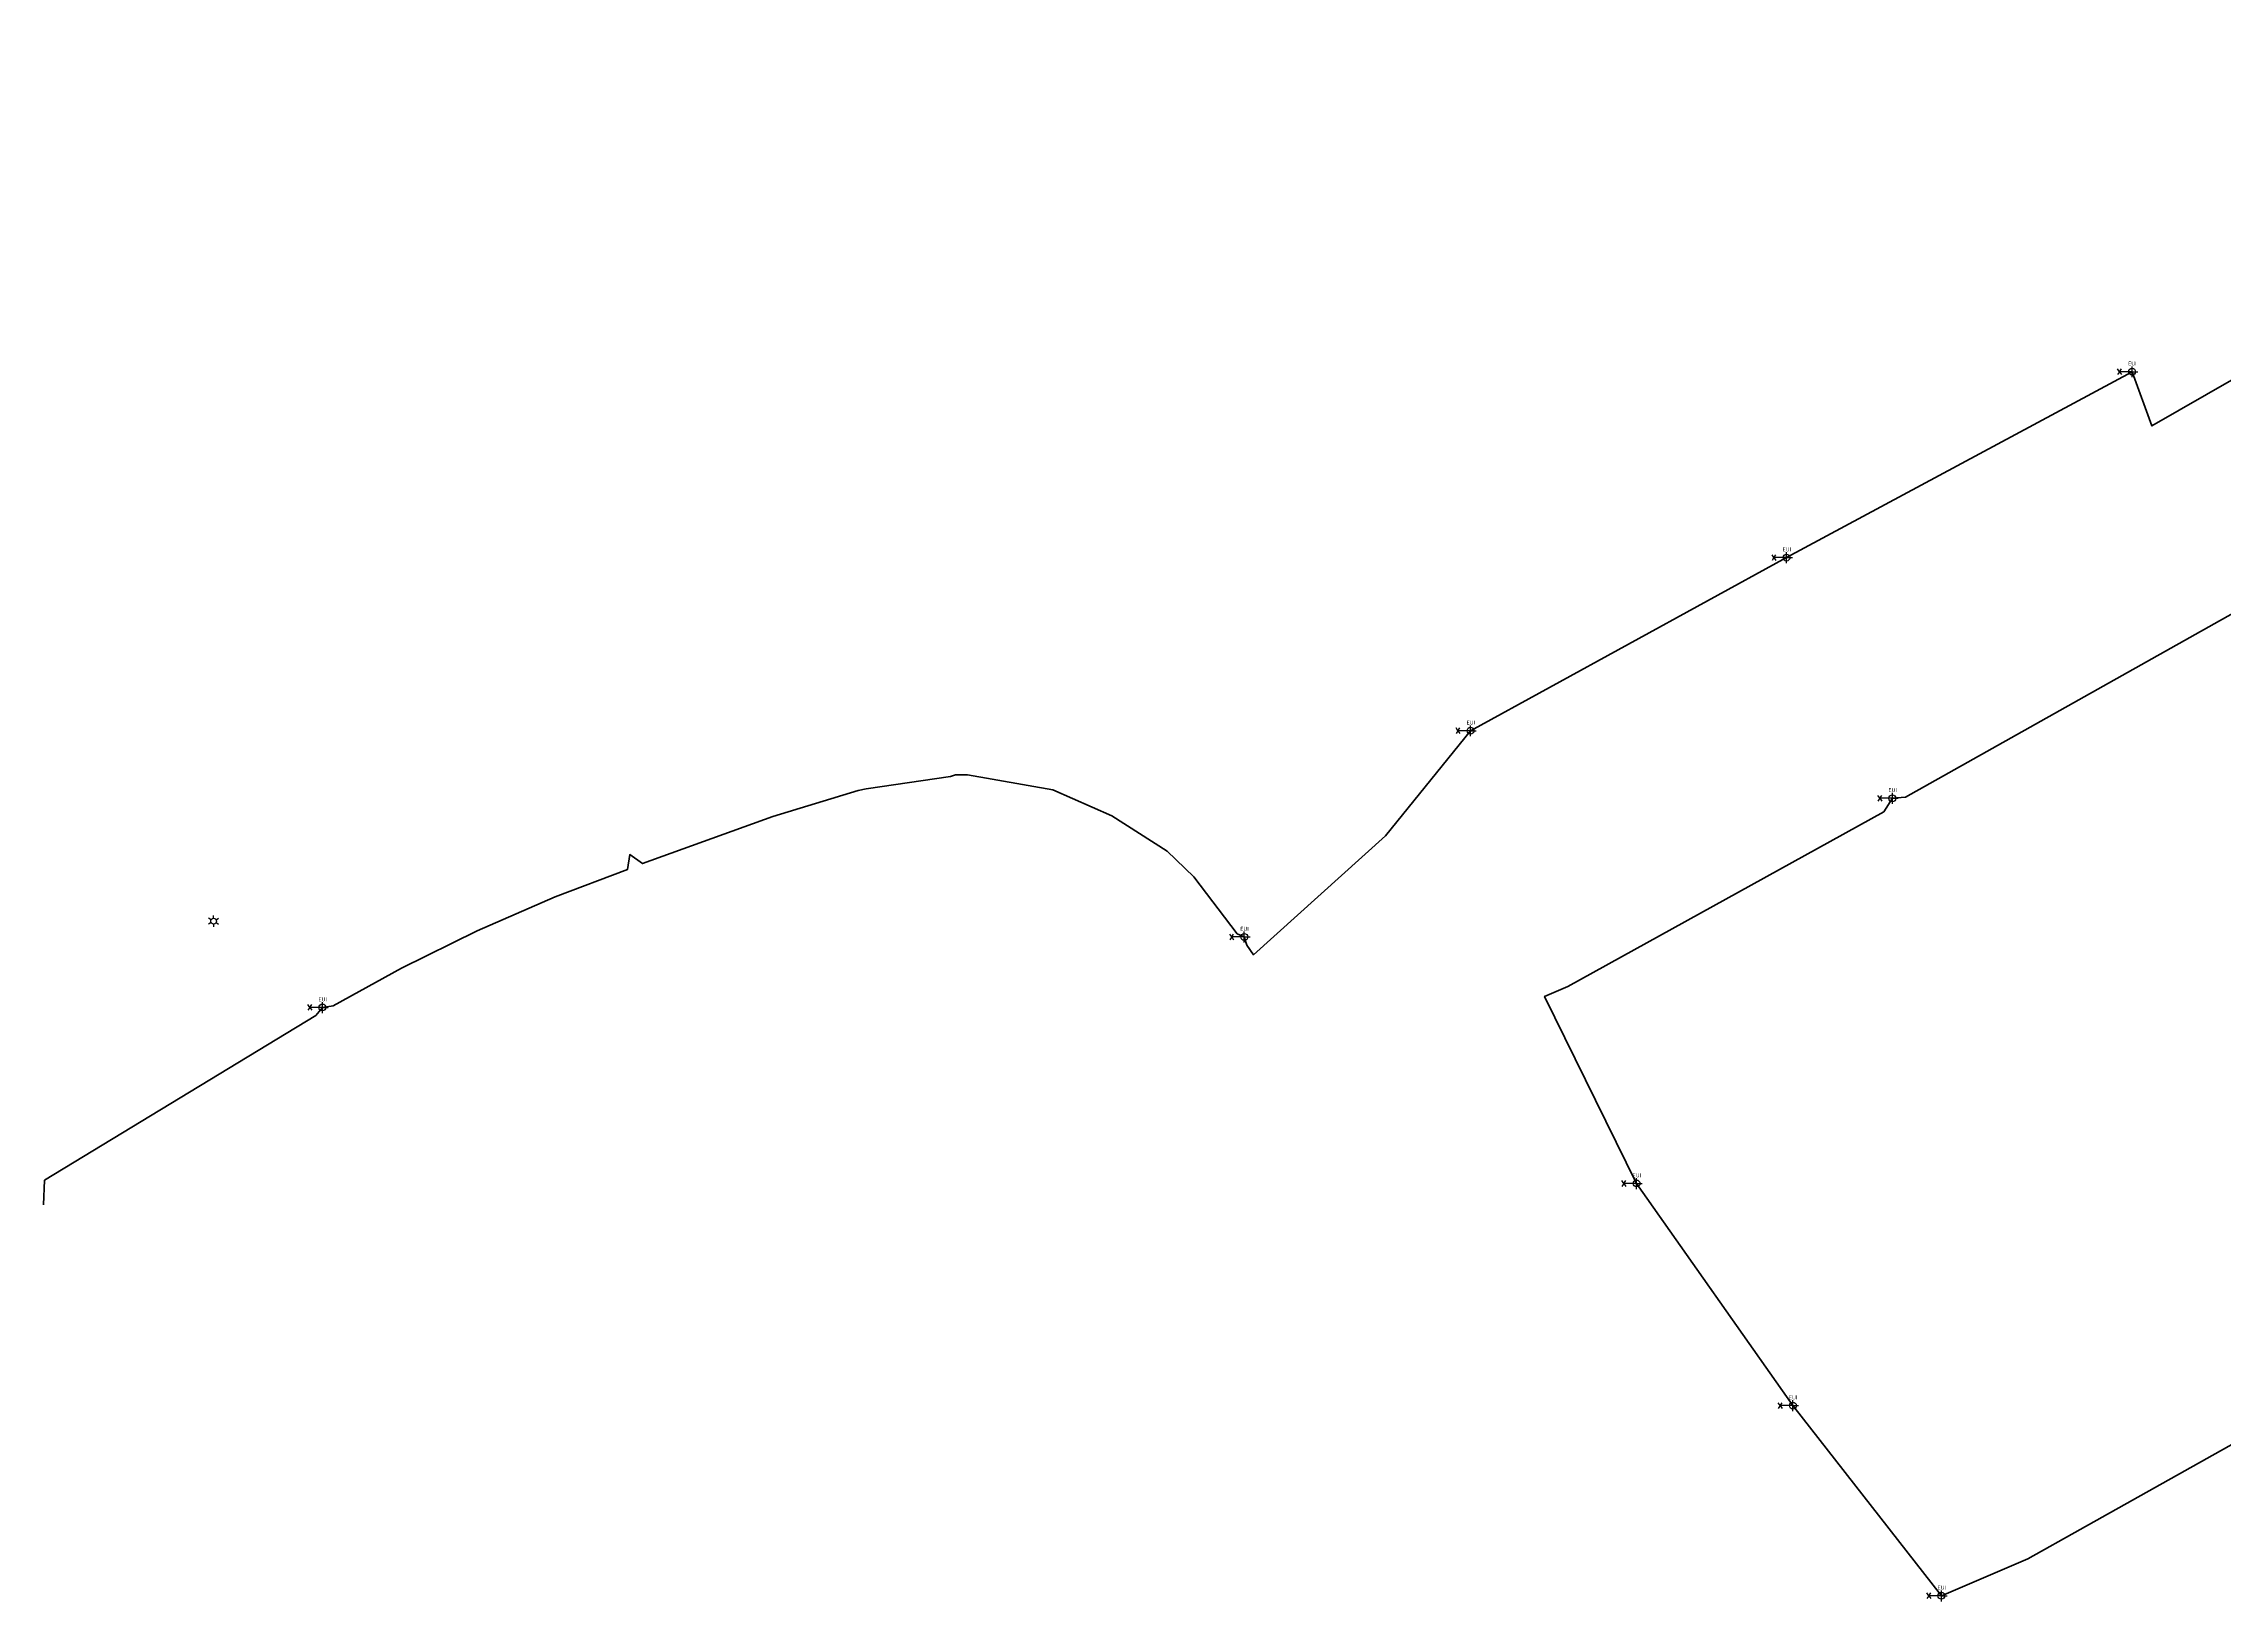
# Model space of a CAD drawing. Extents: x 254729 to 255138, y 477881 to 478324.
# Drawn here: x 254729.1 to 254919.3, y 477881.5 to 478017.4 of the extents above; entities that cross this region are included whole.
import ezdxf
from ezdxf.enums import TextEntityAlignment as Align

# ---------------------------------------------------------------- set-up
doc = ezdxf.new("R2010")
doc.units = 0
doc.header["$LTSCALE"] = 0.2
doc.layers.add('N-WE-KL-ET_LS_OV_ARMATUUR-S', color=7, linetype='Continuous', lineweight=25)
doc.layers.add('N-WE-KL-ET_LS_OV_KABEL_VOEDINGSKABEL-G', color=10, linetype='KL-LS-OV-VOEDING', lineweight=35)
doc.styles.add('NLCS-ISO', font='NLCS-ISO.ttf')
doc.styles.get("Standard").update_dxf_attribs({"font": 'NLCS-ISO.ttf'})
doc.linetypes.add('KL-LS-OV-VOEDING', pattern='A,14,-1,["OV",Standard,S=1.8,R=0,X=0.5,Y=-0.9],-5,14,-0.5,["V",Standard,S=1.8,R=0,X=-0.15,Y=-0.9],-1.5', length=36)

# ---------------------------------------------------------------- blocks, each defined once
blk = doc.blocks.new('SKL-ET_OV_ARMATUUR_1UITHOUDER-SO')
for p, q in [((-5.5, 0), (-6.34, 1.24)), ((-5.5, 0), (-6.34, -1.24)), ((-5.5, 0), (-4.66, 1.24)), ((-1.5, 0), (-5.5, 0)), ((-5.5, 0), (-4.66, -1.24)), ((0, 0), (-1.49, 0)), ((0, -2.42), (0, 2.33)), ((0, 0), (2.52, 0))]:
    blk.add_line(p, q)
blk.add_circle((0, 0), 1.5)
at = {"style": 'NLCS-ISO'}
blk.add_attdef('TYPE', text='', height=1.75, dxfattribs=at).set_placement((0.11, 3.57), align=Align.MIDDLE_CENTER)
blk = doc.blocks.new('SKL-ET_OV_ARMATUUR-SO')
at = {"ltscale": 0.1}
for p, q in [((-1.1, 0.63), (-2.19, 1.27)), ((0, 1.27), (0, 2.53)), ((1.1, 0.63), (2.19, 1.27)), ((-1.1, -0.63), (-2.19, -1.27)), ((0, -1.27), (0, -2.53)), ((1.1, -0.63), (2.19, -1.27))]:
    blk.add_line(p, q, dxfattribs=at)
blk.add_circle((0, 0), 1.27, dxfattribs=at)
at = {"style": 'NLCS-ISO'}
blk.add_attdef('TYPE', text='', height=1.75, dxfattribs=at).set_placement((0.11, 3.82), align=Align.MIDDLE_CENTER)

msp = doc.modelspace()

# ---------------------------------------------------------------- linework, layer by layer
at = {"layer": 'N-WE-KL-ET_LS_OV_KABEL_VOEDINGSKABEL-G'}
for points in [[(254923.87, 477969.86), (254891.51, 477951.68), (254890.36, 477951.57), (254889.61, 477950.4), (254862.05, 477935.15), (254860.02, 477934.28), (254868.04, 477917.96), (254881.68, 477898.58), (254894.64, 477881.98), (254902.19, 477885.2), (255020.16, 477951.36), (255021.19, 477949.47), (255118.71, 478004.04), (255138.11, 478015.06), (255136.77, 478017.43)], [(254729.07, 477916.09), (254729.14, 477918.24), (254752.82, 477932.63), (254753.39, 477933.32), (254754.33, 477933.46), (254760.28, 477936.76), (254766.89, 477940.02), (254773.7, 477942.97), (254780.02, 477945.36), (254780.21, 477946.66), (254781.33, 477945.88), (254792.68, 477949.99), (254800.12, 477952.24), (254800.84, 477952.39), (254808.18, 477953.47), (254808.63, 477953.63), (254809.66, 477953.62), (254817.11, 477952.31), (254822.26, 477950.05), (254827.1, 477946.95), (254829.41, 477944.72), (254833.2, 477939.75), (254833.82, 477939.47), (254834.03, 477938.75), (254834.62, 477937.92), (254846.13, 477948.29), (254853.56, 477957.47), (254881.13, 477972.58), (254911.28, 477988.8), (254913, 477984.07), (254927.1, 477992.15)]]:
    msp.add_lwpolyline(points, dxfattribs=at)

# ---------------------------------------------------------------- block references
at = {"layer": 'N-WE-KL-ET_LS_OV_ARMATUUR-S', "xscale": 0.2, "yscale": 0.2, "zscale": 0.2}
for p in [(254911.28, 477988.8), (254881.13, 477972.58), (254853.56, 477957.47), (254890.36, 477951.57), (254833.82, 477939.47), (254753.39, 477933.32), (254868.04, 477917.96), (254881.68, 477898.58), (254894.64, 477881.98)]:
    msp.add_blockref('SKL-ET_OV_ARMATUUR_1UITHOUDER-SO', p, dxfattribs=at).add_auto_attribs({'TYPE': 'EUI'})
msp.add_blockref('SKL-ET_OV_ARMATUUR-SO', (254743.9, 477940.85), dxfattribs=at)

doc.saveas('drawing.dxf')
